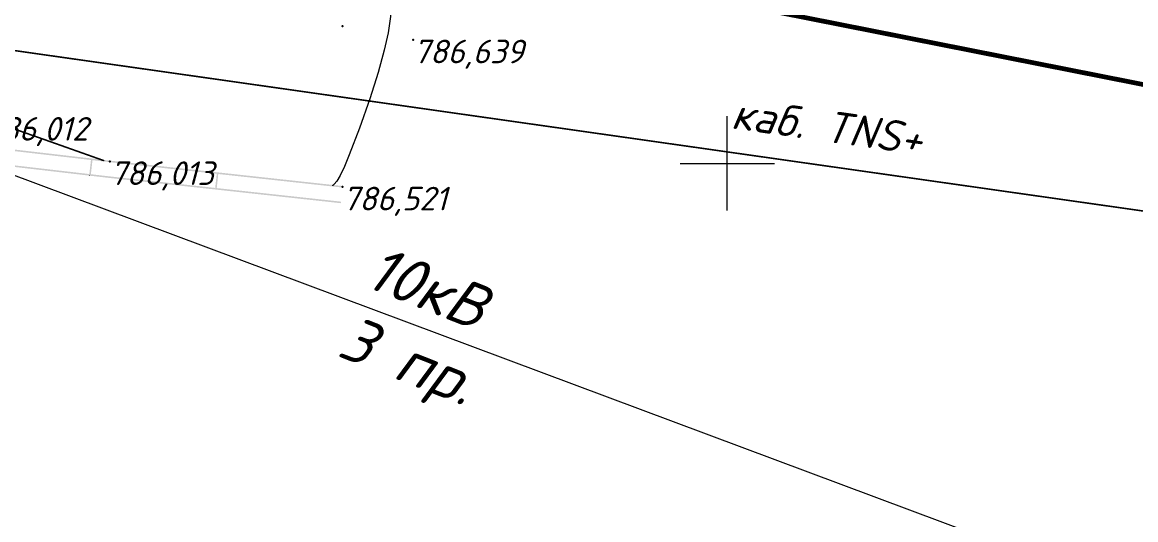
# Model space of a CAD drawing. Header units: metres. Extents: x 629572 to 645168, y 4785785 to 4790166.
# Drawn here: x 634455.1 to 634526, y 4788177.3 to 4788209 of the extents above; entities that cross this region are included whole.
import ezdxf

# ---------------------------------------------------------------- set-up
doc = ezdxf.new("R2010")
doc.units = ezdxf.units.M
doc.linetypes.add('Сплошная', pattern=[0])
doc.linetypes.add('Сплошная_0_50', pattern=[0])
doc.layers.get('0').update_dxf_attribs({"linetype": 'CONTINUOUS'})
for name, color, linetype in [('Горизонтали', 7, 'CONTINUOUS'), ('каб.TNS+', 7, 'CONTINUOUS'), ('красная линия', 7, 'CONTINUOUS'), ('Нурсултан', 7, 'CONTINUOUS'), ('Ограды каменные и жб (H более 1м) - по краю', 7, 'CONTINUOUS'), ('Сетка координатная', 7, 'CONTINUOUS')]:
    doc.layers.add(name, color=color, linetype=linetype)
doc.layers.add('ЛЭП в.напряж.', color=10, linetype='SIL_KAB_VYSVOLT', lineweight=13)
doc.styles.add('ISOCPEUR', font='isocpeui.ttf')
doc.styles.get("Standard").update_dxf_attribs({"font": 'isocpeui.ttf'})
doc.linetypes.add('SIL_KAB_VYSVOLT', pattern='A,1.5,["<<",Standard,S=1.6,R=0,X=-1.5,Y=-0.8],5,0,1.5,[">>",Standard,S=1.6,R=0,X=-2.14,Y=-0.8],-2,8,-2', length=20)
doc.linetypes.add('TELEFON', pattern='A,8,["o",Standard,S=1,R=0,X=-4.33,Y=-0.34],-2', length=10)

# ---------------------------------------------------------------- blocks, each defined once
blk = doc.blocks.new('Крест')
at = {"color": 0, "linetype": 'Continuous', "lineweight": 0, "flags": 128}
for points in [[(0, -1), (0, 1)], [(-1, 0), (1, 0)]]:
    blk.add_lwpolyline(points, dxfattribs=at)

msp = doc.modelspace()

# ---------------------------------------------------------------- hatches: boundary and pattern name
at = {"layer": 'Ограды каменные и жб (H более 1м) - по краю'}
for points in [[(634452.869, 4788200.994), (634452.868, 4788200.988), (634452.868, 4788200.988), (634454.581, 4788200.79), (634457.418, 4788200.461), (634459.519, 4788200.218), (634459.531, 4788200.317), (634457.43, 4788200.561), (634454.593, 4788200.889), (634452.88, 4788201.088), (634452.88, 4788201.088), (634452.879, 4788201.088), (634451.582, 4788201.229), (634451.577, 4788201.18), (634451.582, 4788201.229), (634451.533, 4788201.235), (634451.527, 4788201.185), (634451.419, 4788200.191), (634451.468, 4788200.186), (634451.419, 4788200.191), (634451.413, 4788200.141), (634451.463, 4788200.136), (634452.757, 4788199.995), (634452.761, 4788200.037), (634452.761, 4788200.037), (634452.757, 4788199.995), (634452.757, 4788199.995), (634454.466, 4788199.797), (634457.303, 4788199.468), (634459.404, 4788199.224), (634459.415, 4788199.324), (634457.314, 4788199.567), (634454.477, 4788199.896), (634452.768, 4788200.094), (634451.523, 4788200.23), (634451.621, 4788201.125), (634452.868, 4788200.988)], [(634459.618, 4788200.206), (634460.722, 4788200.078), (634460.722, 4788200.078), (634460.723, 4788200.078), (634462.579, 4788199.876), (634465.418, 4788199.566), (634467.521, 4788199.337), (634467.532, 4788199.436), (634465.429, 4788199.666), (634462.59, 4788199.975), (634460.734, 4788200.178), (634459.58, 4788200.311), (634459.531, 4788200.317), (634459.525, 4788200.267), (634459.41, 4788199.274), (634459.459, 4788199.268), (634459.454, 4788199.219), (634460.607, 4788199.085), (634460.611, 4788199.085), (634460.614, 4788199.084), (634462.471, 4788198.882), (634465.31, 4788198.572), (634467.413, 4788198.343), (634467.423, 4788198.442), (634465.321, 4788198.672), (634462.482, 4788198.981), (634460.625, 4788199.184), (634460.622, 4788199.184), (634460.619, 4788199.184), (634459.515, 4788199.312)], [(634459.41, 4788199.274), (634459.404, 4788199.224), (634459.454, 4788199.219), (634459.459, 4788199.268)], [(634473.432, 4788198.793), (634470.593, 4788199.103), (634467.582, 4788199.431), (634467.576, 4788199.381), (634467.582, 4788199.431), (634467.532, 4788199.436), (634467.526, 4788199.387), (634467.418, 4788198.393), (634467.413, 4788198.343), (634467.462, 4788198.337), (634470.473, 4788198.009), (634473.313, 4788197.699), (634475.415, 4788197.47), (634475.426, 4788197.57), (634473.323, 4788197.799), (634470.484, 4788198.108), (634467.523, 4788198.431), (634467.62, 4788199.326), (634470.582, 4788199.003), (634473.421, 4788198.694), (634475.524, 4788198.464), (634475.534, 4788198.564)]]:
    msp.add_hatch(color=7, dxfattribs=at).paths.add_polyline_path(points)

# ---------------------------------------------------------------- linework, layer by layer
at = {"layer": 'Горизонтали', "color": 34, "linetype": 'Сплошная', "lineweight": 0, "true_color": 0xa55200, "elevation": 786.5, "flags": 128}
msp.add_lwpolyline([(634477.99, 4788216.557), (634478.112, 4788216.452), (634478.281, 4788216.272), (634478.411, 4788216.031), (634478.513, 4788215.711), (634478.585, 4788215.313), (634478.628, 4788214.854), (634478.655, 4788214.26), (634478.668, 4788212.444), (634478.667, 4788211.741), (634478.667, 4788211.542), (634478.652, 4788210.32), (634478.578, 4788209.338), (634478.424, 4788208.31), (634478.181, 4788207.201), (634477.788, 4788205.785), (634477.252, 4788204.098), (634476.6, 4788202.234), (634475.955, 4788200.543), (634475.642, 4788199.798), (634475.378, 4788199.242), (634475.168, 4788198.877), (634474.993, 4788198.677), (634474.987, 4788198.671), (634474.918, 4788198.612), (634474.892, 4788198.589), (634474.89, 4788198.588), (634474.886, 4788198.584)], dxfattribs=at)
at = {"layer": 'Горизонтали', "color": 34, "linetype": 'Сплошная', "lineweight": 0, "const_width": 0.1, "elevation": 786, "flags": 128}
msp.add_lwpolyline([(634451.817, 4788203.048), (634451.925, 4788203.02), (634452.405, 4788202.906), (634452.434, 4788202.9), (634452.913, 4788202.772), (634453.976, 4788202.418), (634455.605, 4788201.851), (634457.494, 4788201.185), (634459.09, 4788200.62), (634459.09, 4788200.62), (634459.981, 4788200.304), (634460.287, 4788200.196), (634460.309, 4788200.188), (634460.355, 4788200.172), (634460.356, 4788200.171)], dxfattribs=at)
at = {"layer": 'каб.TNS+', "color": 6, "linetype": 'TELEFON', "lineweight": 13, "const_width": 0.1, "flags": 128}
msp.add_lwpolyline([(638270.813, 4788133.687), (638193.602, 4788131.619), (638153.084, 4788130.094), (638066.482, 4788100.947), (638011.526, 4788045.935), (637996.5, 4788029.801), (637969.259, 4788028.232), (637969.23, 4788028.22), (637841.587, 4788016.866), (637760.758, 4788016.467), (637732.657, 4788017.43), (637667.163, 4787999.785), (637401.194, 4787932.441), (637269.927, 4787888.302), (637194.391, 4787823.922), (637136.709, 4787814.283), (637106.654, 4787810.567), (637089.638, 4787810.171), (637089.366, 4787910.212), (637066.761, 4787905.912), (636843.379, 4787868.532), (636788.513, 4787860.262), (636774.562, 4787887.226), (636711.899, 4787881.167), (636657.533, 4787873.006), (636554.764, 4787861.122), (636455.777, 4787831.223), (636434.918, 4787824.966), (636416.624, 4787808.72), (636304.267, 4787782.705), (636233.862, 4787772.269), (635989.861, 4787902.068), (635945.642, 4787983.21), (635945.279, 4787983.355), (635812.858, 4788009.948), (635741.502, 4788016.521), (635712.29, 4787997.799), (635689.435, 4787995.075), (635667.22, 4787994.642), (635660.21, 4788000.063), (635653.349, 4788024.57), (635563.056, 4788041.532), (635535.772, 4788046.908), (635514.092, 4788048.218), (635461.147, 4788049.694), (635402.158, 4788048.433), (635373.969, 4788051.91), (635330.663, 4788064.144), (635313.968, 4788070.275), (635301.548, 4788073.802), (635278.035, 4788082.722), (635224.613, 4788093.935), (635167.176, 4788095.166), (635130.187, 4788107.039), (635066.497, 4788114.071), (634802.661, 4788156.699), (634778.924, 4788160.199), (634765.28, 4788169.733), (634733.564, 4788170.831), (634651.904, 4788174.166), (634647.104, 4788179.829), (634433.393, 4788210.198), (634430.739, 4788207.656), (634426.743, 4788204.448), (634376.589, 4788205.395), (634325.052, 4788224.737), (634319.402, 4788227.368), (634104.504, 4788239.441), (633705.81, 4788334.102)], dxfattribs=at)
at = {"layer": 'красная линия', "color": 1, "linetype": 'Сплошная_0_50', "lineweight": 0, "true_color": 0xff0000, "const_width": 0.3, "elevation": 794.579, "flags": 128}
msp.add_lwpolyline([(635320.137, 4788059.506), (634985.355, 4788102.587), (634940.044, 4788116.908), (634898.849, 4788132.114), (634827.353, 4788142.613), (634829.041, 4788150.889), (634803.75, 4788153.197), (634741.75, 4788165.398), (634643.038, 4788172.889), (634637.145, 4788183.115), (634482.541, 4788213.707), (634442.553, 4788220.511), (634430.34, 4788211.192), (634409.151, 4788208.211), (634377.252, 4788213.601), (634364.752, 4788234.811), (634327.948, 4788241.586), (634037.251, 4788125.906), (633755.75, 4787960.189), (633740.048, 4787969.79), (633706.25, 4787916.702), (633678.555, 4787933.292), (633731.66, 4788017.386), (633754.949, 4788053.689), (633734.646, 4788065.299), (633749.642, 4788090.416), (633730.852, 4788097.487), (633705.25, 4788109.889), (633734.851, 4788214.392), (633702.738, 4788216.909), (633716.652, 4788255.713), (633682.838, 4788267.798), (633706.754, 4788323.81), (633460.25, 4788373.303), (633402.451, 4788382.295), (633380.345, 4788382.293), (633352.451, 4788386.192), (633331.041, 4788408.309), (633256.053, 4788419.898), (633167.836, 4788431.414), (633120.156, 4788439.093), (633026.641, 4788457.114), (632680.743, 4788510.71), (632641.247, 4788516.793)], dxfattribs=at)
at = {"layer": 'ЛЭП в.напряж.', "lineweight": 13}
msp.add_lwpolyline([(634861.205, 4788065.116), (634848.368, 4788099.559), (634833.794, 4788140.681), (634781.231, 4788149.999), (634724.582, 4788158.953), (634664.876, 4788171.136), (634648.579, 4788163.798), (634634.207, 4788166.521), (634583.43, 4788169.564), (634515.805, 4788176.383), (634445.495, 4788202.638), (634424.908, 4788201.23), (634379.676, 4788209.63), (634326.586, 4788229.124)], dxfattribs=at)
at = {"layer": 'Нурсултан', "color": 7}
for p in [(634475.515, 4788208.736, -0.526), (634480.024, 4788207.867, -0.038), (634460.728, 4788200.128, -0.664), (634475.529, 4788198.514, -0.156)]:
    msp.add_point(p, dxfattribs=at)

# ---------------------------------------------------------------- block references
at = {"layer": 'Сетка координатная', "color": 136, "linetype": 'Continuous', "true_color": 0x008080, "xscale": 3, "yscale": 3}
msp.add_blockref('Крест', (634500, 4788200), dxfattribs=at)

# ---------------------------------------------------------------- texts
at = {"layer": 'каб.TNS+', "color": 6, "style": 'ISOCPEUR'}
msp.add_text('каб. TNS+', height=2, rotation=351.91224, dxfattribs=at).set_placement((634500.181, 4788202.24))
at = {"layer": 'ЛЭП в.напряж.', "color": 1, "insert": (634474.788, 4788187.072), "char_height": 2.8505, "attachment_point": 7, "rotation": 338.52612, "style": 'ISOCPEUR'}
msp.add_mtext('10кВ\\P3 пр.', dxfattribs=at)
at = {"layer": 'Нурсултан', "color": 251, "char_height": 1.5, "attachment_point": 1, "style": 'ISOCPEUR'}
for s, insert in [('786,639', (634480.024, 4788207.867, -0.038)), ('786,012', (634452.754, 4788202.948, -0.665)), ('786,013', (634460.728, 4788200.128, -0.664)), ('786,521', (634475.529, 4788198.514, -0.156))]:
    msp.add_mtext(s, dxfattribs=dict(at, insert=insert))

doc.saveas('drawing.dxf')
